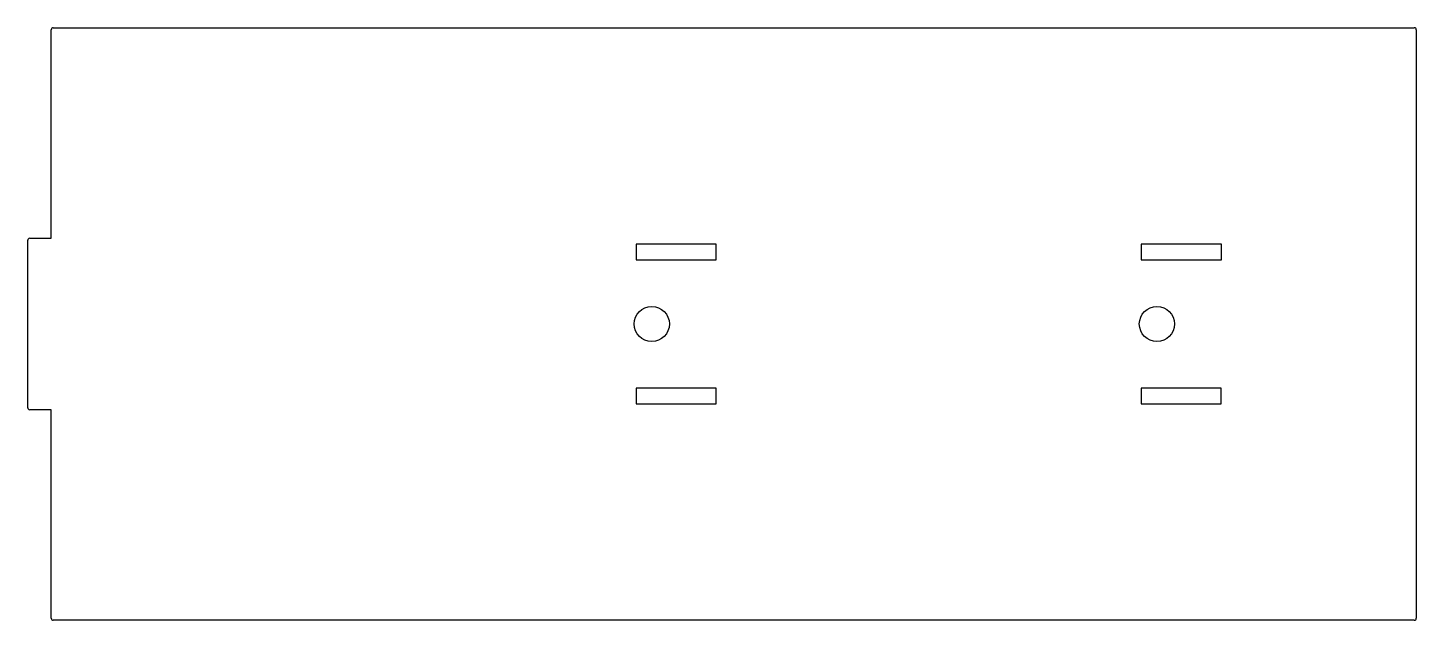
# Model space of a CAD drawing. Extents: x 90 to 446, y 205 to 357.
import ezdxf

# ---------------------------------------------------------------- set-up
doc = ezdxf.new("R2010")
doc.units = 0
doc.layers.add('BRANDLIJN', color=93, linetype='CONTINUOUS')

msp = doc.modelspace()

# ---------------------------------------------------------------- linework, layer by layer
at = {"layer": 'BRANDLIJN'}
for p, q in [((95.96, 302.93), (95.96, 356.44)), ((96.46, 356.94), (445.46, 356.94)), ((445.96, 356.44), (445.96, 205.42)), ((90.46, 302.93), (95.96, 302.93)), ((89.96, 259.43), (89.96, 302.43)), ((245.96, 301.43), (245.96, 297.43)), ((266.46, 301.43), (245.96, 301.43)), ((266.46, 297.43), (266.46, 301.43)), ((375.46, 301.43), (375.46, 297.43)), ((395.99, 301.43), (375.46, 301.43)), ((395.99, 297.43), (395.99, 301.43)), ((245.96, 297.43), (266.46, 297.43)), ((375.46, 297.43), (395.99, 297.43)), ((245.96, 264.43), (245.96, 260.43)), ((266.46, 264.43), (245.96, 264.43)), ((266.46, 260.43), (266.46, 264.43)), ((375.46, 264.43), (375.46, 260.43)), ((395.96, 264.43), (375.46, 264.43)), ((395.96, 260.43), (395.96, 264.43)), ((245.96, 260.43), (266.46, 260.43)), ((375.46, 260.43), (395.96, 260.43)), ((95.96, 258.93), (90.46, 258.93)), ((95.96, 205.42), (95.96, 258.93)), ((445.46, 204.92), (96.46, 204.92))]:
    msp.add_line(p, q, dxfattribs=at)
for centre in [(249.96, 280.93), (379.46, 280.93)]:
    msp.add_circle(centre, 4.5, dxfattribs=at)
for centre, start, end in [((96.46, 356.44), 90, 180), ((445.46, 356.44), 0, 90), ((90.46, 302.43), 90, 180), ((90.46, 259.43), 180, 270), ((96.46, 205.42), 180, 270), ((445.46, 205.42), 270, 0)]:
    msp.add_arc(centre, 0.5, start, end, dxfattribs=at)

doc.saveas('drawing.dxf')
